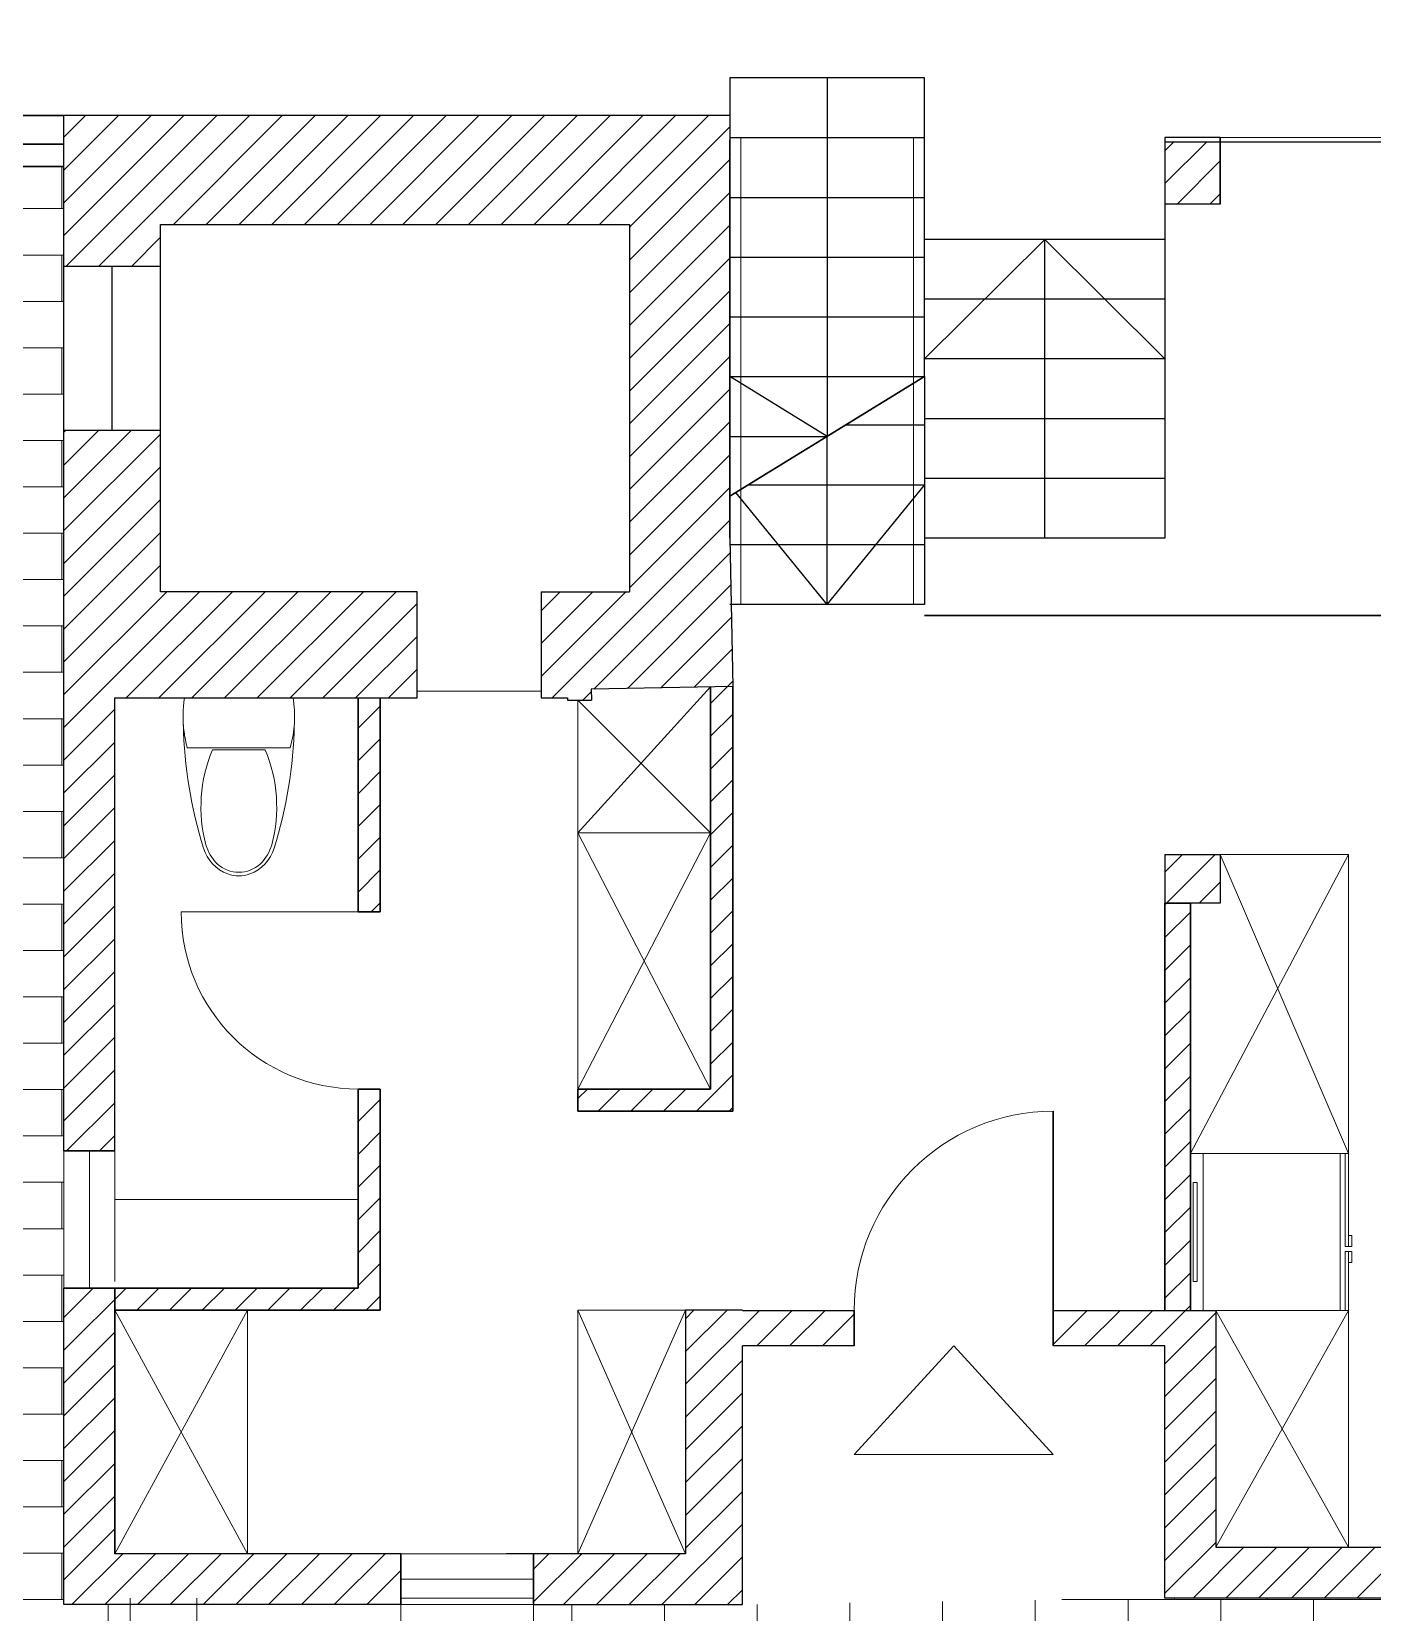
# Model space of a CAD drawing. Header units: millimetres. Extents: x -627 to 20370, y 1538 to 15679.
# Drawn here: x 18505 to 19111, y 9639 to 10354 of the extents above; entities that cross this region are included whole.
import ezdxf

# ---------------------------------------------------------------- set-up
doc = ezdxf.new("R2010")
doc.units = ezdxf.units.MM
doc.layers.add('blue', color=160, linetype='Continuous', lineweight=5)
doc.layers.add('new', color=3, linetype='Continuous', lineweight=30)
doc.layers.add('Hidden', color=5, linetype='Continuous')
pattern_1 = [(0, (7621.720576389187, -161.7397920172825), (0, 20.955), []), (90, (7621.720576389187, -161.7397920172825), (-41.91, 2.566247367613279e-15), [20.955, -20.955]), (90, (7642.675576389187, -161.7397920172825), (-41.91, 2.566247367613279e-15), [-20.955, 20.955])]

# ---------------------------------------------------------------- blocks, each defined once
blk = doc.blocks.new('Muko07pl')
at = {"color": 0, "linetype": 'ByBlock'}
for p, q in [((-0.223783231948353, 0), (0.2237832319483459, 0)), ((-0.223783231948353, -0.01550000000000296), (-0.223783231948353, 0)), ((0.2237832319483459, -0.01550000000000296), (0.2237832319483459, 0)), ((-0.3542857142857159, -0.0442857142857136), (0.3542857142857088, -0.0442857142857136)), ((-0.3542857142857159, -0.6642857142857146), (-0.3542857142857159, -0.0442857142857136)), ((-0.223783231948353, -0.01771428571428757), (0.2237832319483459, -0.01771428571428757)), ((0.3542857142857088, -0.0442857142857136), (0.3542857142857088, -0.6642857142857146)), ((0.3542857142857088, -0.6642857142857146), (-0.3542857142857159, -0.6642857142857146)), ((-0.3542857142857159, -0.6864285714285714), (-0.0885714285714343, -0.6864285714285714)), ((-0.3542857142857159, -0.7019285714285708), (-0.3542857142857159, -0.6864285714285714)), ((-0.3542857142857159, -0.7019285714285708), (-0.0885714285714343, -0.7019285714285708)), ((-0.1383389464878704, -0.7019285714285708), (-0.0885714285714343, -0.7019285714285708)), ((-0.1383389464878704, -0.7174285714285702), (-0.1383389464878704, -0.7019285714285708)), ((-0.0885714285714343, -0.7019285714285708), (-0.0885714285714343, -0.6864285714285714)), ((-0.0885714285714343, -0.7174285714285702), (-0.0885714285714343, -0.7019285714285708)), ((-0.06632093364686398, -0.6864285714285714), (0.3542857142857088, -0.6864285714285714)), ((-0.06632093364686398, -0.7019285714285708), (-0.06632093364686398, -0.6864285714285714)), ((-0.06632093364686398, -0.7174285714285702), (-0.06632093364686398, -0.7019285714285708)), ((-0.06632093364686398, -0.7019285714285708), (-0.0165534157304208, -0.7019285714285708)), ((-0.06632093364686398, -0.7019285714285708), (0.3542857142857088, -0.7019285714285708)), ((-0.0165534157304208, -0.7174285714285702), (-0.0165534157304208, -0.7019285714285708)), ((0.3542857142857088, -0.7019285714285708), (0.3542857142857088, -0.6864285714285714)), ((-0.1383389464878704, -0.7174285714285702), (-0.0885714285714343, -0.7174285714285702)), ((-0.06632093364686398, -0.7174285714285702), (-0.0165534157304208, -0.7174285714285702))]:
    blk.add_line(p, q, dxfattribs=at)
blk = doc.blocks.new('toilete')
at = {"linetype": 'Continuous'}
for p, q in [((24.53125, 0), (-24.53125, 0)), ((23.28125, -22.5), (-23.28125, -22.5)), ((-11.96117959817002, -23.52928999999995), (11.96118209816973, -23.52928999999995))]:
    blk.add_line(p, q, dxfattribs=at)
blk.add_lwpolyline([(23.28125, -22.49999999999989), (24.54791750000027, -16.84239749999995), (25.15436750000049, -11.35848500000009), (25.15436750000049, -5.57516750000002), (24.53125, 1.13686837721616e-13)])
for start, end in [(170.5376779999998, 187.7399460000009), (187.7399460000009, 195.821981999999)]:
    blk.add_arc((26.25, -8.463542499999903), 51.48171499999999, start, end, dxfattribs=at)
for centre, radius, start, end in [((177.432589350891, -7.833581932800371), 202.5450297275751, 181.2223680168652, 197.247740073007), ((-177.432589350891, -7.833581932800371), 202.5450297275751, 342.7522599269931, 358.7776319831348), ((49.80023868825697, -49.27130002471949), 66.91131345941295, 157.373743877466, 194.7785650587845), ((-49.80023618825612, -49.27130002471949), 66.91131345941295, 345.2214349412155, 22.62625612253396), ((1.354043659911213, -62.49980901137889), 18.17569758240228, 197.247740073007, 249.5476091936029), ((2.584984273405553, -61.72721343395528), 18.08068753348953, 194.7785650587778, 226.8542646013813), ((-1.354043659911213, -62.49980901137889), 18.17569758240228, 290.4523908063971, 342.7522599269931), ((-2.584981773405843, -61.72721343395528), 18.08068753348953, 313.1457353986187, 345.2214349412221), ((1.249999286301318e-06, -64.48517054227551), 14.30067898288684, 226.8542646013813, 313.1457353986187), ((0, -66.13055754489693), 14.30067898288684, 249.5476091936029, 290.4523908063971)]:
    blk.add_arc(centre, radius, start, end)

msp = doc.modelspace()

# ---------------------------------------------------------------- hatches: boundary and pattern name
at = {"layer": 'blue'}
h = msp.add_hatch(dxfattribs=at)
h.set_pattern_fill('ANSI31', color=256, scale=3.3)
h.set_pattern_definition([(45, (7621.720576389187, -161.7397920172825), (-7.408711299882051, 7.408711299882052), [])])
h.paths.add_polyline_path([(18562.98888151761, 10173.7536936372), (18519.31333692354, 10173.7536936372), (18519.31333692354, 9946.968779326502), (18519.31333692354, 9868.968779326502), (18519.31333692354, 9847.994459604153), (18542.31333692354, 9847.994459604153), (18542.31333692354, 10052.7536936372), (18678.98888151761, 10052.7536936372), (18678.98888151761, 10100.7536936372), (18562.98888151761, 10100.7536936372)])
h.paths.add_polyline_path([(18820.34353549264, 10304.94998107191), (18820.34353549264, 10315.9499810719), (18535.34353549264, 10315.9499810719), (18519.31333692354, 10315.9499810719), (18519.31333692354, 10247.7536936372), (18562.98888151761, 10247.7536936372), (18562.98888151761, 10266.7536936372), (18774.98888151761, 10266.7536936372), (18774.98888151761, 10100.7536936372), (18734.98888151761, 10100.7536936372), (18734.98888151761, 10052.7536936372), (18746.98888151761, 10052.7536936372), (18746.98888151761, 10051.7536936372), (18757.7290613272, 10051.7536936372), (18757.63386723689, 10056.74076243356), (18821.62221094065, 10057.96218375703), (18820.34353549264, 10124.9499810719)])
h.paths.add_polyline_path([(18662.31333692354, 10052.7536936372), (18652.31333692354, 10052.7536936372), (18652.31333692355, 9955.994459604157), (18662.31333692355, 9955.994459604157)], flags=17)
h.paths.add_polyline_path([(18662.31333692355, 9875.994459604157), (18652.31333692355, 9875.994459604159), (18652.31333692354, 9785.994459604155), (18542.31333692354, 9785.994459604153), (18542.31333692354, 9775.994459604153), (18662.31333692354, 9775.994459604153)])
h.paths.add_polyline_path([(18821.62221094065, 10057.96218375703), (18811.62221094065, 10057.77130191), (18811.62221094065, 9875.994459604159), (18751.62221094065, 9875.994459604157), (18751.62221094065, 9865.994459604153), (18800.31333692354, 9865.994459604153), (18821.62221094065, 9865.994459604153)])
h.paths.add_polyline_path([(18876.50428076537, 9775.9499810719), (18826.00500230613, 9775.9499810719), (18800.31333692354, 9775.994459604153), (18800.31333692354, 9665.9687793265), (18731.62221094065, 9665.9687793265), (18731.62221094065, 9642.9687793265), (18826.00500230613, 9642.9687793265), (18826.00500230613, 9759.9499810719), (18876.50464153003, 9759.9499810719)])
h.paths.add_polyline_path([(18671.62221094064, 9665.9687793265), (18542.31333692354, 9665.9687793265), (18542.31333692354, 9785.994459604153), (18519.31333692354, 9785.994459604153), (18519.31333692354, 9757.271724058222), (18519.31333692354, 9642.9687793265), (18530.00446290644, 9642.968779326502), (18671.62221094064, 9642.9687793265)])
h.paths.add_polyline_path([(19040.00500230613, 9775.9499810719), (19017.00500230613, 9775.9499810719), (18966.50500229469, 9775.9499810719), (18966.50500229469, 9775.948966421294), (18966.50464155291, 9759.9499810719), (19017.00500230613, 9759.9499810719), (19017.00500230613, 9645.9499810719), (19040.00500230613, 9645.9499810719), (19120.00500230613, 9645.9499810719), (19120.00500230613, 9668.9499810719), (19040.00500230613, 9668.9499810719)])
h.paths.add_polyline_path([(19028.50500230613, 9959.9499810719), (19017.00500230613, 9959.9499810719), (19017.00500230613, 9775.9499810719), (19028.50500230613, 9775.9499810719)])
h.paths.add_polyline_path([(19042.00500230613, 9981.9499810719), (19017.00500230613, 9981.9499810719), (19017.00500230613, 9959.9499810719), (19028.50500230613, 9959.9499810719), (19042.00500230613, 9959.9499810719)])
h.paths.add_polyline_path([(19042.00500230613, 10303.9499810719), (19017.00500230613, 10303.9499810719), (19017.00500230613, 10275.9499810719), (19042.00500230613, 10275.9499810719)])
h.paths.add_polyline_path([(19399.00500230613, 10089.9499810719), (19349.00500230613, 10089.9499810719), (19349.00500230613, 10069.9499810719), (19375.00500230613, 10069.9499810719), (19375.00500230613, 9860.9499810719), (19399.00500230613, 9860.9499810719)])
h.paths.add_polyline_path([(19399.00500230613, 9747.9499810719), (19375.00500230613, 9747.9499810719), (19375.00500230613, 9668.9499810719), (19259.00500230613, 9668.9499810719), (19259.00500230613, 9645.9499810719), (19386.00500230613, 9645.9499810719), (19399.00500230613, 9645.9499810719)])
h.paths.add_polyline_path([(19199.00500230613, 9668.9499810719), (19180.00500230613, 9668.9499810719), (19180.00500230613, 9645.9499810719), (19199.00500230613, 9645.9499810719)])
h.paths.add_polyline_path([(19399.00500230613, 10736.9499810719), (19376.00500230613, 10736.9499810719), (19376.00500230613, 10303.9499810719), (19349.00500230613, 10303.9499810719), (19349.00500230613, 10283.9499810719), (19399.00500230613, 10283.9499810719)])
h.paths.add_polyline_path([(19366.00500230613, 10761.9499810719), (19309.00500230613, 10761.9499810719), (19286.00500230613, 10761.9499810719), (19286.00500230613, 10736.9499810719), (19366.00500230613, 10736.9499810719)])
h.paths.add_polyline_path([(19399.00500230613, 10761.9499810719), (19366.00500230613, 10761.9499810719), (19366.00500230613, 10736.9499810719), (19399.00500230613, 10736.9499810719)])
h.paths.add_polyline_path([(18787.00500230613, 10761.9499810719), (18787.00500230613, 10768.9499810719), (18760.34353549264, 10768.9499810719), (18760.34353549264, 10736.9499810719), (18781.00500230613, 10736.9499810719), (18787.00500230613, 10736.9499810719)])
h.paths.add_polyline_path([(18787.00500230613, 10815.9499810719), (18787.00500230613, 10888.9499810719), (18760.34353549264, 10888.9499810719), (18760.34353549264, 10815.9499810719), (18760.34353549264, 10768.9499810719), (18787.00500230613, 10768.9499810719)])
h.paths.add_polyline_path([(18760.34353549264, 10888.9499810719), (18519.31333692354, 10888.9499810719), (18519.31333692354, 10865.9499810719), (18760.34353549264, 10865.9499810719)])
h.paths.add_polyline_path([(18292.34353549264, 10489.9499810719), (18269.34353549264, 10489.9499810719), (18269.34353549264, 10315.9499810719), (18269.34353549264, 10292.9499810719), (18292.34353549264, 10292.9499810719), (18292.34353549264, 10315.9499810719)])
h.paths.add_polyline_path([(18292.34353549264, 10888.9499810719), (18269.34353549264, 10888.9499810719), (18269.34353549264, 10489.9499810719), (18292.34353549264, 10489.9499810719), (18292.34353549264, 10512.9499810719)])
h = msp.add_hatch(dxfattribs=at)
h.set_pattern_fill('BRICK', color=256, scale=3.3)
h.set_pattern_definition(pattern_1)
h.paths.add_polyline_path([(19145.70315755838, 9645.9499810719), (19120.00500230613, 9645.9499810719), (19040.00500230613, 9645.9499810719), (19017.00500230613, 9645.9499810719), (18826.00500230613, 9642.9687793265), (18731.62221094065, 9642.9687793265), (18731.62221094064, 9445.949981071903), (18701.62221094065, 9445.949981071903), (18701.62221094064, 9335.9499810719), (19145.70315755838, 9335.9499810719)])
h.paths.add_polyline_path([(19199.00500230613, 9645.9499810719), (19145.70315755838, 9645.9499810719), (19145.70315755838, 9335.9499810719), (19229.00500230613, 9335.9499810719), (19229.00500230613, 9445.9499810719), (19199.00500230613, 9445.9499810719)])
h.paths.add_polyline_path([(19845.59005829498, 10294.74793542458), (19856.47008151514, 10736.9499810719), (19659.00500230612, 10736.9499810719), (19659.00500230612, 10756.9499810719), (19549.00500230612, 10756.9499810719), (19549.00500230612, 10736.9499810719), (19399.00500230613, 10736.9499810719), (19399.00500230613, 10283.9499810719), (19399.00500230613, 10089.9499810719), (19399.00500230613, 9645.9499810719), (19386.00500230613, 9645.9499810719), (19369.00500230613, 9645.9499810719), (19369.00500230613, 9535.9499810719), (19399.00500230613, 9535.9499810719), (19399.00500230613, 9505.9499810719), (19837.10499131066, 9505.949981071912)])
h.paths.add_polyline_path([(19496.96529957376, 10034.97644668169), (19496.96529957376, 10534.97644668169), (19746.96529957376, 10534.97644668169), (19746.96529957376, 10034.97644668169), (19746.96529957376, 9534.976446681689), (19496.96529957376, 9534.976446681689)], flags=16)
h.paths.add_polyline_path([(19551.49028711287, 9708.651203522586), (19551.45674604469, 9709.282945480483), (19551.38270255455, 9708.615962789905)], flags=0)
h.paths.add_polyline_path([(19534.34241600499, 9635.815475833248), (19532.30759120197, 9665.065586267921), (19530.27276639895, 9700.147865212479), (19528.23794159593, 9760.314419941806), (19528.23794159593, 9814.619050199488), (19528.23794159593, 9828.493627673171), (19524.27730046148, 9827.919965117399), (19517.47678767001, 9826.969960458899), (19516.68304360735, 9827.919965117397), (19516.79205207894, 9829.169715512367), (19517.04640517932, 9830.3004420602), (19518.10015373803, 9831.639460340526), (19519.45444971174, 9832.13661777508), (19520.75269321339, 9833.930669397972), (19523.91393888951, 9835.44822344901), (19527.76557155237, 9837.382360965037), (19530.67246412812, 9838.602355398223), (19533.36133976068, 9838.334551742157), (19535.21448377772, 9837.471628850391), (19536.44293658023, 9835.459649738335), (19536.34023192967, 9835.455513395518), (19536.74060237998, 9833.841401512618), (19536.48624927961, 9832.413115346937), (19534.96013067734, 9830.8955612959), (19533.36133976068, 9829.645810900929), (19531.47185958645, 9828.961423779872), (19529.61871556941, 9828.693620123808), (19528.23794159593, 9828.493627673171), (19528.23794159593, 9814.619050199488), (19528.23794159593, 9760.314419941808), (19530.27276639895, 9700.147865212484), (19532.30759120197, 9665.065586267918), (19534.34241600499, 9635.815475833246), (19537.39465320953, 9610.731200048465), (19538.44840176823, 9594.871272417042), (19541.50063897276, 9574.815754173933), (19544.55287617729, 9563.121661192416), (19546.58770098032, 9560.592404440687), (19551.71109914506, 9557.259736720765), (19567.00862132491, 9552.26073514088), (19594.55142848008, 9550.564645319133), (19620.05941083223, 9549.731478389152), (19643.53256838136, 9552.26073514088), (19671.07537553654, 9555.593402860803), (19681.28583570883, 9560.592404440687), (19685.35548531487, 9566.45432891234), (19688.4440586766, 9579.814755753816), (19694.54853308567, 9621.592126099998), (19697.6007702902, 9665.898753197907), (19702.72416845494, 9771.17534599334), (19703.74575499415, 9827.405820218148), (19701.35946478116, 9827.894358122701), (19700.43499055155, 9788.285024019739), (19699.05421657807, 9746.388629826411), (19697.67344260459, 9716.156572652828), (19694.43952461408, 9678.009429644419), (19692.58638059704, 9666.3153366629), (19691.20560662356, 9663.280228560827), (19689.35246260653, 9664.053883567238), (19685.21014068609, 9668.576789758561), (19681.06781876565, 9674.230422497718), (19679.68704479218, 9679.526983695452), (19678.74230470506, 9686.341098944225), (19679.40232345969, 9707.711419643992), (19677.83390077514, 9708.241486818006), (19675.9807567581, 9713.151220512536), (19676.45312680166, 9732.40332778745), (19677.83390077514, 9755.434442209069), (19679.21467474862, 9784.535772834823), (19681.50385265201, 9794.712311765303), (19684.73777064253, 9804.531779154377), (19692.58638059704, 9828.723376085592), (19697.20107256103, 9849.493037411548), (19698.98053943698, 9858.179207160358), (19698.79986347769, 9860.264695577725), (19696.4743494171, 9865.948084278665), (19691.8596574531, 9874.130973769548), (19674.20028505546, 9884.18848885289), (19657.26763580175, 9889.217246394559), (19628.08970157272, 9892.996253541258), (19604.25318245163, 9892.996253541258), (19588.88298795738, 9890.496752751314), (19570.42422010141, 9887.967495999588), (19568.53473992718, 9887.248728679442), (19568.53473992718, 9907.2196032745), (19570.49689241581, 9938.284827378075), (19573.76714656352, 9962.387156423947), (19577.03740071123, 9980.062197724257), (19579.67319880813, 9991.394194441813), (19593.89737765054, 9993.125064947882), (19614.02760873757, 9994.22603553393), (19615.62639965423, 9994.180451932896), (19615.62639965423, 9892.996253541258), (19628.08970157272, 9892.996253541258), (19657.26763580175, 9889.217246394559), (19674.20028505546, 9884.18848885289), (19691.8596574531, 9874.130973769548), (19696.4743494171, 9865.948084278665), (19698.79986347769, 9860.264695577725), (19698.95514634342, 9858.47231202453), (19699.05421657807, 9858.538849794193), (19698.98053943698, 9858.179207160358), (19699.56292277882, 9851.456930889353), (19701.15072472925, 9837.06115787969), (19702.32447072578, 9837.11455730897), (19705.23136330152, 9835.864806914), (19712.13523316891, 9832.14531169087), (19713.36981378585, 9830.497743634545), (19715.98609579401, 9829.096882376765), (19716.24121893215, 9826.93801837849), (19716.24121893215, 9825.460138943166), (19714.75143648708, 9824.646809321044), (19712.35325011209, 9825.182416633173), (19708.79230670681, 9826.491678951716), (19705.99442260266, 9827.116554149201), (19703.74615305271, 9827.427730277133), (19702.72416845494, 9771.175345993344), (19697.6007702902, 9665.898753197898), (19694.54853308567, 9621.592126099997), (19688.4440586766, 9579.814755753818), (19685.35548531487, 9566.45432891234), (19681.28583570883, 9560.592404440687), (19671.07537553654, 9555.593402860803), (19643.53256838136, 9552.26073514088), (19620.05941083223, 9549.731478389152), (19594.55142848008, 9550.564645319133), (19567.00862132491, 9552.26073514088), (19551.71109914506, 9557.259736720765), (19546.58770098032, 9560.592404440687), (19544.55287617729, 9563.121661192416), (19541.50063897276, 9574.815754173933), (19538.44840176823, 9594.871272417045), (19537.39465320953, 9610.731200048462)], flags=0)
h.paths.add_polyline_path([(19539.68383111292, 9676.07529212839), (19539.24779722656, 9682.502579873955), (19537.93969556747, 9692.500583033725), (19536.63159390839, 9706.78344469054), (19535.70937527334, 9720.754866951802), (19539.68383111292, 9717.13851939173), (19544.4802038629, 9711.068303187585), (19547.09640718107, 9707.14051623196), (19547.53244106743, 9703.569800817757), (19547.96847495379, 9692.857654575144), (19547.96847495379, 9685.716223746738), (19546.66037329471, 9680.003079084014), (19543.17210220381, 9674.647005962708), (19540.99193277201, 9674.647005962708)], flags=0)
h.paths.add_polyline_path([(19547.53244106743, 9716.424376308889), (19544.4802038629, 9721.780449430194), (19539.24779722656, 9727.1365225515), (19535.75952613567, 9730.707237965704), (19535.75952613567, 9740.348169584053), (19535.75952613567, 9764.271962859219), (19535.75952613567, 9799.979117001254), (19535.75952613567, 9819.975123320794), (19535.75952613567, 9826.04533952494), (19536.19556002203, 9827.473625690622), (19538.8117633402, 9826.04533952494), (19543.17210220381, 9811.048334785291), (19546.22433940835, 9800.336188542675), (19547.09640718107, 9793.551829255688), (19546.66037329471, 9781.768468388802), (19546.22433940835, 9766.771463649156), (19546.66037329471, 9751.06031582667), (19547.09640718107, 9727.850665634342), (19547.96847495379, 9719.280948640253)], flags=0)
h.paths.add_polyline_path([(19683.21165204026, 9677.02748290551), (19682.59393736792, 9682.710871606449), (19682.41225658193, 9688.751331848813), (19682.99363509708, 9701.784443110655), (19683.61134976943, 9705.53369429557), (19684.19272828458, 9707.170272193745), (19688.98910103456, 9712.704881085761), (19692.76806138302, 9716.30535246175), (19693.96715457052, 9716.78144785031), (19694.36685229968, 9715.323405722844), (19693.16775911219, 9699.671769823915), (19691.16927046637, 9678.6343048419), (19690.18819422205, 9673.099695949886), (19689.17078182054, 9671.46311805171), (19687.97168863305, 9671.135802472074), (19686.37289771639, 9672.950916140959)], flags=0)
h.paths.add_polyline_path([(19684.81044295692, 9718.269245939562), (19685.79151920124, 9749.245202157792), (19686.84526775994, 9772.484608311886), (19687.57199090388, 9789.743066147206), (19688.26237789062, 9800.36594450446), (19691.06026199477, 9812.119549409546), (19695.2752562296, 9824.765833168183), (19696.32900478831, 9823.902910276418), (19697.01939177505, 9822.177064492886), (19697.38275334702, 9789.445506529355), (19696.69236636028, 9757.84467511365), (19696.32900478831, 9741.181336514035), (19695.2752562296, 9737.461841290906), (19692.47737212545, 9729.993094882864), (19686.51824234517, 9720.233139417374)], flags=0)
h.paths.add_polyline_path([(19614.17295336635, 9996.457732667806), (19614.17295336635, 9997.558703253853), (19614.17295336635, 10000.29625173807), (19616.20777816937, 10000.29625173807), (19617.55221598566, 9998.629917878114), (19617.55221598566, 9996.993339979937), (19616.20777816937, 9996.457732667806)], flags=0)
h.paths.add_polyline_path([(19549.94204471355, 10209.50306447195), (19549.90850364536, 10210.13480642985), (19549.83446015523, 10209.46782373927)], flags=0)
h.paths.add_polyline_path([(19565.46037892559, 10053.11259609025), (19550.16285674574, 10058.11159767013), (19545.03945858099, 10061.44426539005), (19543.00463377797, 10063.97352214178), (19539.95239657344, 10075.6676151233), (19536.90015936891, 10095.72313336641), (19535.84641081021, 10111.58306099783), (19532.79417360567, 10136.66733678261), (19530.75934880265, 10165.91744721731), (19528.72452399963, 10200.99972616184), (19526.68969919661, 10261.16628089118), (19526.68969919661, 10315.47091114885), (19526.68969919661, 10329.34548862254), (19522.72905806218, 10328.77182606677), (19515.92854527069, 10327.82182140826), (19515.13480120803, 10328.77182606676), (19515.24380967962, 10330.02157646173), (19515.49816278, 10331.15230300957), (19516.55191133871, 10332.49132128989), (19517.90620731242, 10332.98847872445), (19519.20445081407, 10334.78253034734), (19522.36569649019, 10336.30008439838), (19526.21732915305, 10338.2342219144), (19529.12422172879, 10339.45421634759), (19531.81309736136, 10339.18641269152), (19533.6662413784, 10338.32348979976), (19534.8946941809, 10336.3115106877), (19534.79198953035, 10336.30737434488), (19535.19235998066, 10334.69326246198), (19534.93800688029, 10333.2649762963), (19533.41188827802, 10331.74742224527), (19531.81309736136, 10330.49767185029), (19529.92361718712, 10329.81328472924), (19528.07047317009, 10329.54548107317), (19526.68969919661, 10329.34548862254), (19526.68969919661, 10315.47091114885), (19526.68969919661, 10261.16628089118), (19528.72452399963, 10200.99972616184), (19530.75934880265, 10165.9174472173), (19532.79417360567, 10136.66733678261), (19535.84641081021, 10111.58306099783), (19536.90015936891, 10095.72313336641), (19539.95239657344, 10075.6676151233), (19543.00463377797, 10063.97352214178), (19545.03945858099, 10061.44426539005), (19550.16285674574, 10058.11159767013), (19565.46037892559, 10053.11259609025), (19593.00318608076, 10051.4165062685), (19618.51116843291, 10050.58333933852), (19641.98432598204, 10053.11259609025), (19669.52713313721, 10056.44526381017), (19679.73759330951, 10061.44426539005), (19683.80724291555, 10067.30618986171), (19686.89581627728, 10080.66661670318), (19693.00029068634, 10122.44398704936), (19696.05252789088, 10166.75061414727), (19701.17592605562, 10272.02720694271), (19702.19751259483, 10328.25768116751), (19699.81122238184, 10328.74621907207), (19698.88674815222, 10289.1368849691), (19697.50597417875, 10247.24049077579), (19696.12520020527, 10217.00843360219), (19692.89128221475, 10178.86129059378), (19691.03813819772, 10167.16719761227), (19689.65736422424, 10164.13208951019), (19687.8042202072, 10164.9057445166), (19683.66189828677, 10169.42865070793), (19679.51957636633, 10175.08228344708), (19678.13880239285, 10180.37884464482), (19677.19406230574, 10187.19295989359), (19677.85408106037, 10208.56328059336), (19676.28565837582, 10209.09334776737), (19674.43251435878, 10214.0030814619), (19674.90488440234, 10233.25518873682), (19676.28565837582, 10256.28630315842), (19677.6664323493, 10285.38763378419), (19679.95561025269, 10295.56417271467), (19683.18952824322, 10305.38364010374), (19691.03813819772, 10329.57523703496), (19695.65283016171, 10350.34489836091), (19697.43229703766, 10359.03106810972), (19697.25162107837, 10361.11655652709), (19694.92610701777, 10366.79994522803), (19690.31141505378, 10374.98283471891), (19672.65204265614, 10385.04034980226), (19655.71939340243, 10390.06910734392), (19626.5414591734, 10393.84811449062), (19602.70494005231, 10393.84811449062), (19587.33474555807, 10391.34861370068), (19568.87597770209, 10388.81935694895), (19566.98649752785, 10388.10058962881), (19566.98649752785, 10408.07146422387), (19568.94865001649, 10439.13668832744), (19572.2189041642, 10463.23901737331), (19575.48915831191, 10480.91405867362), (19578.12495640881, 10492.24605539118), (19592.34913525122, 10493.97692589725), (19612.47936633824, 10495.0778964833), (19614.0781572549, 10495.03231288226), (19614.0781572549, 10393.84811449062), (19626.5414591734, 10393.84811449062), (19655.71939340243, 10390.06910734392), (19672.65204265614, 10385.04034980226), (19690.31141505378, 10374.98283471891), (19694.92610701777, 10366.79994522803), (19697.25162107837, 10361.11655652709), (19697.40690394409, 10359.3241729739), (19697.50597417875, 10359.39071074356), (19697.43229703766, 10359.03106810972), (19698.0146803795, 10352.30879183872), (19699.60248232993, 10337.91301882906), (19700.77622832646, 10337.96641825834), (19703.6831209022, 10336.71666786337), (19710.58699076959, 10332.99717264024), (19711.82157138653, 10331.34960458391), (19714.43785339469, 10329.94874332613), (19714.69297653283, 10327.78987932786), (19714.69297653283, 10326.31199989253), (19713.20319408776, 10325.49867027041), (19710.80500771277, 10326.03427758254), (19707.24406430749, 10327.34353990108), (19704.44618020333, 10327.96841509857), (19702.19791065339, 10328.2795912265), (19701.17592605562, 10272.02720694272), (19696.05252789088, 10166.75061414727), (19693.00029068634, 10122.44398704936), (19686.89581627728, 10080.66661670318), (19683.80724291555, 10067.30618986171), (19679.73759330951, 10061.44426539005), (19669.52713313721, 10056.44526381017), (19641.98432598204, 10053.11259609025), (19618.51116843291, 10050.58333933852), (19593.00318608076, 10051.4165062685)], flags=0)
h.paths.add_polyline_path([(19539.44369037269, 10175.49886691207), (19538.1355887136, 10176.92715307776), (19537.69955482724, 10183.35444082332), (19536.39145316815, 10193.35244398309), (19535.08335150907, 10207.63530563991), (19534.16113287402, 10221.60672790117), (19538.1355887136, 10217.9903803411), (19542.93196146358, 10211.92016413695), (19545.54816478175, 10207.99237718133), (19545.98419866811, 10204.42166176712), (19546.42023255447, 10193.70951552451), (19546.42023255447, 10186.5680846961), (19545.11213089539, 10180.85494003338), (19541.62385980449, 10175.49886691207)], flags=0)
h.paths.add_polyline_path([(19686.42344623373, 10171.98766342144), (19684.82465531706, 10173.80277709033), (19681.66340964094, 10177.87934385488), (19681.0456949686, 10183.56273255582), (19680.86401418261, 10189.60319279818), (19681.44539269776, 10202.63630406002), (19682.06310737011, 10206.38555524493), (19682.64448588526, 10208.02213314311), (19687.44085863524, 10213.55674203513), (19691.2198189837, 10217.15721341112), (19692.4189121712, 10217.63330879968), (19692.81860990036, 10216.17526667221), (19691.61951671287, 10200.52363077328), (19689.62102806704, 10179.48616579127), (19688.63995182273, 10173.95155689925), (19687.62253942122, 10172.31497900108)], flags=0)
h.paths.add_polyline_path([(19545.98419866811, 10217.27623725825), (19542.93196146358, 10222.63231037956), (19537.69955482724, 10227.98838350087), (19534.21128373635, 10231.55909891507), (19534.21128373635, 10241.20003053342), (19534.21128373635, 10265.12382380858), (19534.21128373635, 10300.83097795062), (19534.21128373635, 10320.82698427016), (19534.21128373635, 10326.89720047431), (19534.64731762271, 10328.32548663999), (19537.26352094088, 10326.89720047431), (19541.62385980449, 10311.90019573465), (19544.67609700903, 10301.18804949204), (19545.54816478175, 10294.40369020505), (19545.11213089539, 10282.62032933817), (19544.67609700903, 10267.62332459853), (19545.11213089539, 10251.91217677602), (19545.54816478175, 10228.70252658371), (19546.42023255447, 10220.13280958962)], flags=0)
h.paths.add_polyline_path([(19683.2622005576, 10219.12110688893), (19684.24327680191, 10250.09706310714), (19685.29702536063, 10273.33646926124), (19686.02374850456, 10290.59492709656), (19686.7141354913, 10301.21780545383), (19689.51201959545, 10312.97141035891), (19693.72701383028, 10325.61769411755), (19694.78076238899, 10324.75477122578), (19695.47114937573, 10323.02892544225), (19695.83451094769, 10290.29736747872), (19695.14412396096, 10258.69653606302), (19694.78076238899, 10242.0331974634), (19693.72701383028, 10238.31370224027), (19690.92912972613, 10230.84495583223), (19684.96999994585, 10221.08500036674)], flags=0)
h.paths.add_polyline_path([(19612.62471096703, 10497.30959361717), (19612.62471096703, 10498.41056420322), (19612.62471096703, 10501.14811268744), (19614.65953577005, 10501.14811268744), (19616.00397358633, 10499.48177882748), (19616.00397358633, 10497.8452009293), (19614.65953577005, 10497.30959361717)], flags=0)
h.paths.add_polyline_path([(19746.96529957376, 10034.97644668169), (19496.96529957376, 10034.97644668169), (19496.96529957376, 9534.976446681689), (19746.96529957376, 9534.976446681689)], flags=0)
h.paths.add_polyline_path([(19519.44052232206, 9832.117371419505), (19519.45444971174, 9832.13661777508), (19519.15390229673, 9832.026287843732)], flags=0)
h.paths.add_polyline_path([(19538.44840176823, 9994.285547457499), (19553.63691547649, 9999.730888464159), (19571.07827093093, 10004.13477080834), (19581.83377346121, 10006.87231929257), (19596.58625328311, 10007.97328987861), (19610.03063144592, 10008.50889719074), (19624.78311126782, 10007.97328987861), (19640.14792366556, 10006.77342523276), (19641.34447106071, 10009.60986777679), (19643.87303319675, 10009.60986777679), (19645.18113104627, 10005.49416041707), (19659.0117713472, 10002.46843694838), (19673.63258702148, 9998.993726199178), (19678.48454493543, 9993.439642433113), (19677.79756461794, 9993.690428221798), (19657.66733353092, 9998.629917878114), (19635.50227764087, 10001.36746636234), (19616.06243354059, 10002.46843694838), (19585.17669992331, 10001.36746636234), (19566.39090665257, 9998.094310565983), (19545.606624736, 9992.589457635753), (19537.53999783831, 9989.286545877614), (19534.19707137621, 9983.246085635254), (19531.14767610576, 9976.395731282188), (19531.29017880046, 9977.562696934312), (19533.32500360348, 9988.453378947634)], flags=0)
h.paths.add_polyline_path([(19540.11314493429, 9875.585575059531), (19539.96007289809, 9876.36817734475), (19539.68383111292, 9875.380724164519)], flags=0)
h.paths.add_polyline_path([(19614.17295336635, 10000.29625173807), (19616.20777816937, 10000.29625173807), (19617.55221598566, 9998.629917878114), (19617.55221598566, 9996.457732667806), (19614.17295336635, 9996.457732667806)], flags=0)
h.paths.add_polyline_path([(19704.79256442526, 9836.101212054236), (19712.13523316891, 9832.14531169087), (19713.36981378585, 9830.497743634545), (19715.98609579401, 9829.096882376765), (19716.24121893215, 9826.93801837849), (19716.24121893215, 9825.460138943166), (19714.75143648708, 9824.646809321044), (19712.35325011209, 9825.182416633173), (19708.79230670681, 9826.491678951716), (19705.99442260266, 9827.116554149201), (19703.74615305271, 9827.427730277133), (19702.72416845494, 9771.175345993344), (19700.47972046961, 9725.055987511962), (19698.05633524026, 9724.540009967888), (19697.67344260459, 9716.156572652826), (19694.43952461408, 9678.009429644419), (19692.58638059704, 9666.3153366629), (19691.20560662356, 9663.280228560827), (19689.35246260653, 9664.053883567238), (19685.21014068609, 9668.576789758561), (19681.06781876565, 9674.230422497718), (19679.68704479218, 9679.526983695452), (19678.74230470506, 9686.341098944225), (19679.40232345969, 9707.711419643992), (19677.83390077514, 9708.241486818006), (19675.9807567581, 9713.151220512536), (19676.45312680166, 9732.403327787453), (19677.83390077514, 9755.434442209069), (19679.21467474862, 9784.535772834823), (19681.50385265201, 9794.712311765303), (19684.73777064253, 9804.531779154357), (19692.58638059704, 9828.723376085592), (19697.20107256103, 9849.493037411541), (19699.05421657807, 9858.538849794193), (19704.00810638358, 9861.865992199513)], flags=0)
h.paths.add_polyline_path([(19695.2752562296, 9824.765833168183), (19697.00639076468, 9823.348193631033), (19697.38275334702, 9789.44550652935), (19696.69236636028, 9757.84467511365), (19696.32900478831, 9741.181336514035), (19695.2752562296, 9737.461841290906), (19692.47737212545, 9729.993094882864), (19686.51824234517, 9720.233139417374), (19684.81044295692, 9718.269245939562), (19685.79151920124, 9749.245202157786), (19686.84526775994, 9772.484608311877), (19687.57199090388, 9789.743066147208), (19688.26237789062, 9800.36594450446), (19691.06026199477, 9812.119549409546)], flags=0)
h.paths.add_polyline_path([(19692.76806138302, 9716.30535246175), (19693.96715457052, 9716.78144785031), (19694.36685229968, 9715.323405722844), (19693.16775911219, 9699.671769823917), (19691.16927046637, 9678.634304841902), (19690.18819422205, 9673.099695949886), (19688.55535576275, 9670.473162864757), (19686.37289771638, 9672.950916140959), (19683.21165204026, 9677.02748290551), (19682.59393736792, 9682.71087160645), (19682.41225658193, 9688.751331848813), (19682.99363509708, 9701.784443110653), (19683.80780779885, 9706.726106476426), (19688.98910103456, 9712.704881085761)], flags=0)
h.paths.add_polyline_path([(19746.96529957376, 10534.97644668169), (19496.96529957376, 10534.97644668169), (19496.96529957376, 10034.97644668169), (19746.96529957376, 10034.97644668169)], flags=0)
h.paths.add_polyline_path([(19517.89227992274, 10332.96923236887), (19517.90620731242, 10332.98847872445), (19517.60565989741, 10332.8781487931)], flags=0)
h.paths.add_polyline_path([(19538.56490253497, 10376.4374360089), (19538.41183049877, 10377.22003829412), (19538.1355887136, 10376.23258511388)], flags=0)
h.paths.add_polyline_path([(19698.93147807028, 10225.90784846133), (19696.50809284094, 10225.39187091725), (19696.12520020527, 10217.00843360219), (19692.89128221475, 10178.86129059378), (19691.03813819772, 10167.16719761227), (19689.65736422424, 10164.13208951019), (19687.8042202072, 10164.9057445166), (19683.66189828677, 10169.42865070793), (19679.51957636633, 10175.08228344708), (19678.13880239285, 10180.37884464482), (19677.19406230574, 10187.19295989359), (19677.85408106037, 10208.56328059336), (19676.28565837582, 10209.09334776737), (19674.43251435878, 10214.0030814619), (19674.90488440234, 10233.25518873682), (19676.28565837582, 10256.28630315843), (19677.6664323493, 10285.38763378419), (19679.95561025269, 10295.56417271467), (19683.18952824321, 10305.38364010375), (19691.03813819772, 10329.57523703496), (19695.65283016171, 10350.34489836091), (19697.50597417875, 10359.39071074356), (19702.45986398426, 10362.71785314888), (19703.24432202594, 10336.9530730036), (19710.58699076959, 10332.99717264024), (19711.82157138653, 10331.34960458391), (19714.43785339469, 10329.94874332613), (19714.69297653283, 10327.78987932786), (19714.69297653283, 10326.31199989253), (19713.20319408776, 10325.49867027041), (19710.80500771277, 10326.03427758254), (19707.24406430749, 10327.34353990108), (19704.44618020333, 10327.96841509857), (19702.19791065339, 10328.2795912265), (19701.17592605562, 10272.02720694272)], flags=0)
h.paths.add_polyline_path([(19681.66340964094, 10177.87934385488), (19681.0456949686, 10183.56273255582), (19680.86401418261, 10189.60319279818), (19681.44539269776, 10202.63630406002), (19682.25956539953, 10207.57796742579), (19687.44085863524, 10213.55674203513), (19691.2198189837, 10217.15721341112), (19692.4189121712, 10217.63330879968), (19692.81860990036, 10216.17526667221), (19691.61951671287, 10200.52363077328), (19689.62102806704, 10179.48616579127), (19688.63995182273, 10173.95155689925), (19687.00711336343, 10171.32502381412), (19684.82465531706, 10173.80277709033)], flags=0)
h.paths.add_polyline_path([(19683.2622005576, 10219.12110688893), (19684.24327680191, 10250.09706310715), (19685.29702536062, 10273.33646926126), (19686.02374850456, 10290.59492709656), (19686.7141354913, 10301.21780545383), (19689.51201959545, 10312.97141035891), (19693.72701383028, 10325.61769411755), (19695.45814836535, 10324.2000545804), (19695.83451094769, 10290.29736747872), (19695.14412396096, 10258.69653606302), (19694.78076238899, 10242.0331974634), (19693.72701383028, 10238.31370224027), (19690.92912972613, 10230.84495583223), (19684.96999994585, 10221.08500036674)], flags=0)
h.paths.add_polyline_path([(19529.74193640114, 10478.41455788368), (19531.77676120416, 10489.305239897), (19536.90015936891, 10495.13740840686), (19552.08867307717, 10500.58274941352), (19569.53002853155, 10504.98663175768), (19580.28553106188, 10507.72418024193), (19595.03801088379, 10508.82515082798), (19608.4823890466, 10509.36075814011), (19623.23486886849, 10508.82515082798), (19638.59968126624, 10507.62528618212), (19639.79622866139, 10510.46172872616), (19642.32479079742, 10510.46172872616), (19643.63288864695, 10506.34602136643), (19657.46352894787, 10503.32029789775), (19672.08434462216, 10499.84558714854), (19676.93630253611, 10494.29150338248), (19676.24932221862, 10494.54228917116), (19656.1190911316, 10499.48177882748), (19633.95403524155, 10502.2193273117), (19614.51419114126, 10503.32029789775), (19583.62845752399, 10502.2193273117), (19564.84266425325, 10498.94617151535), (19544.05838233668, 10493.44131858512), (19535.99175543899, 10490.13840682698), (19532.64882897689, 10484.09794658462), (19529.59943370644, 10477.24759223155)], flags=0)
h = msp.add_hatch(dxfattribs=at)
h.set_pattern_fill('BRICK', color=256, scale=3.3)
h.set_pattern_definition(pattern_1)
h.paths.add_polyline_path([(18519.31333692354, 9896.469140102601), (18519.31333692354, 9946.968779326502), (18519.31333692354, 10292.9499810719), (18299.34353549264, 10292.9499810719), (18299.34353549264, 9505.949981071879), (18329.34353549264, 9505.949981071879), (18329.34353549264, 9595.949981071879, -0.4142135623730951), (18419.34353549264, 9505.949981071879), (18519.31333692354, 9505.949981071879), (18519.31333692354, 9535.949981071904), (18549.31333692354, 9535.949981071904), (18549.31333692354, 9642.968779326502), (18530.00446290644, 9642.968779326502), (18519.31333692354, 9642.9687793265), (18519.31333692354, 9757.271724058222), (18519.31333692354, 9785.994459604153), (18519.31333692354, 9847.994459604153)])
h.paths.add_polyline_path([(18329.34353549264, 9595.949981071879), (18329.34353549264, 9505.949981071879), (18419.34353549264, 9505.949981071879, 0.4142135623730951)], flags=17)

# ---------------------------------------------------------------- linework, layer by layer
for p, q in [((18820.34353549264, 10315.9499810719), (18535.34353549264, 10315.9499810719)), ((18820.34353549264, 10124.9499810719), (18821.62221094065, 10057.96218375703)), ((18678.98888151761, 10052.7536936372), (18678.98888151761, 10100.7536936372)), ((18542.31333692354, 9847.994459604153), (18542.31333692354, 10052.7536936372)), ((18542.31333692354, 10052.7536936372), (18678.98888151761, 10052.7536936372)), ((18821.62221094065, 10057.96218375703), (18757.63386723689, 10056.74076243356)), ((18757.63386723689, 10056.74076243356), (18757.7290613272, 10051.7536936372)), ((19017.00500230613, 9981.9499810719), (19042.00500230613, 9981.9499810719)), ((19017.00500230613, 9981.9499810719), (19017.00500230613, 9959.9499810719)), ((18800.31333692354, 9775.994459604153), (18800.31333692354, 9665.9687793265)), ((18826.00500230613, 9775.9499810719), (18876.50500229469, 9775.9499810719)), ((18966.50500229469, 9775.9499810719), (19017.00500230613, 9775.9499810719)), ((18519.31333692354, 9642.9687793265), (18519.31333692354, 9757.271724058222)), ((18671.62221094064, 9665.9687793265), (18542.31333692354, 9665.9687793265)), ((18800.31333692354, 9665.9687793265), (18719.31333692354, 9665.9687793265)), ((18530.00446290644, 9642.968779326502), (18519.31333692354, 9642.9687793265)), ((18671.62221094064, 9642.9687793265), (18530.00446290644, 9642.968779326502))]:
    msp.add_line(p, q)
for points in [[(18519.31333692354, 9946.968779326502), (18519.31333692354, 10315.9499810719)], [(18535.34353549264, 10315.9499810719), (18519.31333692354, 10315.9499810719)], [(19042.00500230613, 10275.9499810719), (19042.00500230613, 10305.9499810719), (19017.00500230613, 10305.9499810719)], [(19042.00500230613, 10305.9499810719), (19042.00500230613, 10275.9499810719), (19017.00500230613, 10275.9499810719)], [(19017.00500230613, 10305.9499810719), (19017.00500230613, 10275.9499810719)], [(18562.98888151761, 10100.7536936372), (18562.98888151761, 10266.7536936372), (18774.98888151761, 10266.7536936372), (18774.98888151761, 10100.7536936372)], [(18562.98888151761, 10247.7536936372), (18519.31333692354, 10247.7536936372)], [(18541.15110922058, 10173.7536936372), (18541.15110922058, 10247.7536936372)], [(18519.31333692354, 10173.7536936372), (18562.98888151761, 10173.7536936372)], [(18678.98888151761, 10100.7536936372), (18562.98888151761, 10100.7536936372)], [(18734.98888151761, 10100.7536936372), (18774.98888151761, 10100.7536936372)], [(18734.98888151761, 10100.7536936372), (18734.98888151761, 10052.7536936372), (18746.98888151761, 10052.7536936372), (18746.98888151761, 10051.7536936372)], [(18746.98888151761, 10051.7536936372), (18757.7290613272, 10051.7536936372)], [(19042.00500230613, 9981.9499810719), (19042.00500230613, 9959.9499810719), (19017.00500230613, 9959.9499810719)], [(18519.31333692354, 9868.968779326502), (18519.31333692354, 9946.968779326502)], [(18519.31333692354, 9847.994459604153), (18519.31333692354, 9896.469140102601)], [(18519.31333692354, 9757.271724058222), (18519.31333692354, 9785.994459604153)], [(18826.0042807768, 9775.994459604153), (18800.31333692354, 9775.994459604153)], [(19017.00500230613, 9775.9499810719), (19040.00500230613, 9775.9499810719)], [(19040.00500230613, 9775.9499810719), (19040.00500230613, 9668.9499810719), (19199.00500230613, 9668.9499810719), (19199.00500230613, 9645.9499810719), (19040.00500230613, 9645.9499810719)], [(18731.62221094065, 9665.9687793265), (18731.62221094065, 9642.9687793265), (18826.00500230613, 9642.9687793265), (18826.00500230613, 9759.9499810719)], [(18876.50464153003, 9759.9499810719), (18826.0042807768, 9759.9499810719)], [(19017.00500230613, 9759.9499810719), (18966.50464155291, 9759.9499810719)], [(19040.00500230613, 9645.9499810719), (19017.00500230613, 9645.9499810719), (19017.00500230613, 9759.9499810719)], [(19040.00500230613, 9645.9499810719), (19017.00500230613, 9645.9499810719), (19017.00500230613, 9668.663915054402)]]:
    msp.add_lwpolyline(points)
for p, q in [((18542.31333692354, 9788.9687793265), (18542.31333692354, 9847.994459604153)), ((18876.50353306068, 9710.789097106086), (18921.50464154147, 9759.9499810719)), ((18966.50353308356, 9710.789097106086), (18921.50464154147, 9759.9499810719)), ((18921.50464154147, 9710.789097106086), (18876.50353306068, 9710.789097106086)), ((18921.50464154147, 9710.789097106086), (18966.50353308356, 9710.789097106086)), ((18731.62221094065, 9665.9687793265), (18671.62221094064, 9665.9687793265))]:
    msp.add_line(p, q, dxfattribs=at)
for points in [[(18825.34353549264, 10305.94998107191), (18825.34353549264, 10094.94998107191)], [(18903.34353549265, 10305.94998107191), (18903.34353549265, 10094.94998107191)], [(19042.00500230613, 10305.9499810719), (19349.00500230613, 10305.94998107192)], [(19017.00500230613, 10275.9499810719), (19017.00500230613, 10124.94998107191)], [(18678.98888151761, 10055.7536936372), (18734.98888151761, 10055.7536936372)], [(18751.62221094065, 9991.7536936372), (18811.62221094065, 10057.77130191)], [(18751.62221094065, 9875.994459604157), (18751.62221094065, 10051.7536936372)], [(18751.62221094065, 9991.7536936372), (18811.62221094065, 9991.7536936372), (18751.62221094065, 10051.7536936372)], [(18751.62221094065, 9875.994459604157), (18811.62221094065, 9991.753693637198)], [(18751.62221094065, 9991.7536936372), (18811.62221094065, 9875.994459604159)], [(19100.00500230613, 9981.9499810719), (19028.50500230613, 9846.807123929046)], [(19100.00500230613, 9846.807123929044), (19100.00500230613, 9981.9499810719), (19042.00500230613, 9981.9499810719)], [(19042.00500230613, 9981.9499810719), (19100.00500230613, 9846.807123929044)], [(18652.31333692355, 9955.994459604157), (18572.31333692355, 9955.994459604157)], [(18519.31333692354, 9785.994459604153), (18519.31333692354, 9847.994459604153)], [(18530.81333692354, 9785.994459604153), (18530.81333692354, 9847.994459604153)], [(19100.00500230613, 9846.807123929044), (19028.50500230613, 9846.807123929046)], [(18652.31333692354, 9825.994459604153), (18542.31333692354, 9825.994459604155)], [(18602.31333692354, 9665.9687793265), (18602.31333692354, 9775.994459604153), (18542.31333692354, 9665.9687793265), (18602.31333692354, 9665.9687793265), (18542.31333692354, 9775.994459604153)], [(18800.31333692354, 9775.994459604153), (18751.62221094065, 9775.994459604153)], [(18751.62221094065, 9665.9687793265), (18800.31333692354, 9775.994459604153), (18800.31333692354, 9665.9687793265), (18751.62221094065, 9775.994459604153)], [(18751.62221094065, 9775.994459604153), (18751.62221094065, 9665.9687793265)], [(19100.00500230613, 9668.9499810719), (19100.00500230613, 9775.9499810719), (19040.00500230613, 9775.9499810719)], [(19040.00500230613, 9668.9499810719), (19100.00500230613, 9775.9499810719)], [(19040.00500230613, 9775.9499810719), (19100.00500230613, 9668.9499810719)], [(18731.62221094065, 9642.9687793265), (18671.62221094064, 9642.9687793265), (18671.62221094064, 9665.9687793265)], [(18671.62221094064, 9654.4687793265), (18731.62221094065, 9654.4687793265)], [(18549.31333692354, 9535.949981071904), (18579.31333692354, 9535.949981071904), (18579.31333692354, 9645.949981071904)], [(18671.62221094064, 9645.949981071903), (18671.62221094064, 9535.949981071903), (18549.31333692354, 9535.949981071904)], [(18549.31333692354, 9535.949981071904), (18549.31333692354, 9645.949981071904)], [(18671.62221094064, 9445.949981071903), (18731.62221094064, 9445.949981071903), (18731.62221094065, 9645.949981071903), (18671.62221094064, 9645.949981071903)]]:
    msp.add_lwpolyline(points, dxfattribs=at)
for centre, radius, start, end in [((18652.31333692355, 9955.994459604157), 80, 180, 270), ((18966.50500229469, 9775.948966421294), 89.99999999999979, 90, 179.9993540533271)]:
    msp.add_arc(centre, radius, start, end, dxfattribs=at)
at = {"layer": 'Hidden'}
msp.add_line((19349.00500230613, 10303.9499810719), (19017.00500230613, 10303.9499810719), dxfattribs=at)
for points in [[(18908.34353549265, 10305.94998107191), (18908.34353549265, 10332.94998107191), (18820.34353549264, 10332.94998107191), (18820.34353549264, 10332.94998107191), (18820.34353549264, 10304.94998107191)], [(18864.34353549264, 10332.94998107191), (18864.34353549264, 10170.94998107191)], [(18820.34353549264, 10305.94998107191), (18908.34353549265, 10305.94998107191)], [(18820.34353549264, 10278.94998107191), (18908.34353549265, 10278.94998107191), (18908.34353549265, 10305.94998107191)], [(19017.00500230613, 10305.9499810719), (19017.00500230613, 10259.94998107191), (18908.34353549265, 10259.94998107191)], [(19017.00500230613, 10305.9499810719), (19017.00500230613, 10303.9499810719)], [(19017.00500230613, 10303.9499810719), (19017.00500230613, 10275.9499810719)], [(18820.34353549264, 10251.94998107191), (18908.34353549265, 10251.94998107191), (18908.34353549265, 10278.94998107191)], [(19017.00500230613, 10259.94998107191), (19017.00500230613, 10232.94998107191), (18908.34353549265, 10232.94998107191)], [(18908.34353549265, 10205.94998107191), (18962.67426889938, 10259.94998107191)], [(18962.67426889938, 10124.94998107191), (18962.67426889938, 10259.94998107191), (19017.00500230613, 10205.94998107191)], [(18820.34353549264, 10224.94998107191), (18908.34353549265, 10224.94998107191), (18908.34353549265, 10251.94998107191)], [(19017.00500230613, 10232.94998107191), (19017.00500230613, 10205.94998107191), (18908.34353549265, 10205.94998107191)], [(18820.34353549264, 10197.94998107191), (18908.34353549265, 10197.94998107191), (18908.34353549265, 10224.94998107191)], [(19017.00500230613, 10205.94998107191), (19017.00500230613, 10178.94998107191), (18908.34353549265, 10178.94998107191)], [(18864.34353549264, 10170.94998107191), (18820.34353549264, 10197.94998107191)], [(18908.34353549265, 10197.94998107191), (18908.34353549265, 10124.94998107191), (18908.34353549265, 10094.94998107191), (18820.34353549264, 10094.94998107191)], [(18908.34353549265, 10175.94998107191), (18872.49168364079, 10175.94998107191)], [(19017.00500230613, 10178.94998107191), (19017.00500230613, 10151.94998107191), (18908.34353549265, 10151.94998107191)], [(18820.34353549264, 10170.94998107191), (18864.34353549264, 10170.94998107191)], [(18864.34353549264, 10094.94998107191), (18864.34353549264, 10170.94998107191)], [(19017.00500230613, 10151.94998107191), (19017.00500230613, 10124.94998107191), (18908.34353549265, 10124.94998107191)], [(18864.34353549264, 10094.94998107191), (18823.05958487536, 10145.61664773858)], [(18908.34353549265, 10148.94998107191), (18828.49168364079, 10148.94998107191)], [(18864.34353549264, 10094.94998107191), (18908.34353549265, 10148.94998107191)], [(18908.34353549265, 10121.94998107191), (18820.34353549264, 10121.94998107191)]]:
    msp.add_lwpolyline(points, dxfattribs=at)
at = {"layer": 'new'}
for points in [[(18519.31333692354, 10315.9499810719), (18292.34353549264, 10315.9499810719)], [(18292.34353549264, 10302.9499810719), (18519.31333692354, 10302.9499810719)], [(18820.34353549264, 10304.94998107191), (18820.34353549264, 10124.9499810719)], [(19042.00500230613, 10275.9499810719), (19042.00500230613, 10305.9499810719)], [(18292.34353549264, 10292.9499810719), (18519.31333692354, 10292.9499810719)], [(18908.34353549265, 10197.94998107191), (18820.34353549264, 10143.94998107191)], [(18908.34353549265, 10089.9499810719), (19345.00500230613, 10089.9499810719)], [(18652.31333692355, 9955.994459604157), (18652.31333692354, 10052.7536936372)], [(18662.31333692355, 9955.994459604157), (18662.31333692354, 10052.7536936372)], [(18811.62221094065, 10057.96218375703), (18811.62221094065, 9875.994459604159)], [(18821.62221094065, 10057.96218375703), (18821.62221094065, 9865.994459604151)], [(19017.00500230613, 9775.9499810719), (19017.00500230613, 9959.9499810719), (19028.50500230613, 9959.9499810719)], [(19028.50500230613, 9775.9499810719), (19028.50500230613, 9959.9499810719)], [(18662.31333692355, 9955.994459604157), (18652.31333692355, 9955.994459604157)], [(18652.31333692354, 9785.994459604153), (18652.31333692355, 9875.994459604159)], [(18652.31333692355, 9875.994459604159), (18662.31333692355, 9875.994459604157)], [(18662.31333692354, 9775.994459604153), (18662.31333692355, 9875.994459604157)], [(18811.62221094065, 9875.994459604159), (18751.62221094065, 9875.994459604157)], [(18751.62221094065, 9865.994459604153), (18751.62221094065, 9875.994459604157)], [(18800.31333692354, 9865.994459604153), (18751.62221094065, 9865.994459604153)], [(18800.31333692354, 9865.994459604153), (18821.62221094065, 9865.994459604153)], [(18966.50500229469, 9775.948966421294), (18966.50500229469, 9865.948966421294)], [(18542.31333692354, 9847.994459604153), (18519.31333692354, 9847.994459604153)], [(18542.31333692354, 9785.994459604153), (18519.31333692354, 9785.994459604153)], [(18542.31333692354, 9665.9687793265), (18542.31333692354, 9785.994459604153)], [(18652.31333692354, 9785.994459604155), (18542.31333692354, 9785.994459604153)], [(18662.31333692354, 9775.994459604153), (18542.31333692354, 9775.994459604153)], [(18876.50464155291, 9759.948966421294), (18876.50428078825, 9775.948966421294)], [(18966.50464155291, 9759.9499810719), (18966.50428076537, 9775.950995722507)], [(18671.62221094064, 9665.9687793265), (18671.62221094064, 9642.9687793265)], [(18731.62221094065, 9665.9687793265), (18731.62221094065, 9642.9687793265)]]:
    msp.add_lwpolyline(points, dxfattribs=at)

# ---------------------------------------------------------------- block references
at = {"layer": 'blue'}
msp.add_blockref('toilete', (18598.36569054556, 10052.7536936372), dxfattribs=at)
at = {"layer": 'blue', "xscale": 100, "yscale": 100, "zscale": 100, "rotation": 89.99999999999999}
msp.add_blockref('Muko07pl', (19029.81214516327, 9811.378552500473), dxfattribs=at)

doc.saveas('drawing.dxf')
